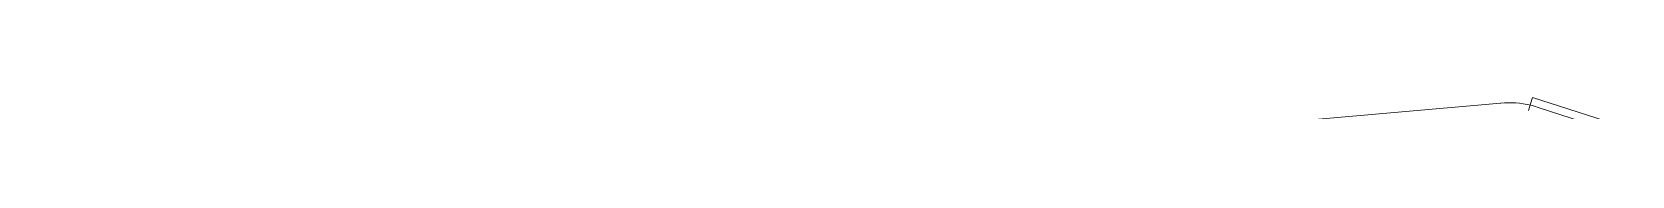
# Model space of a CAD drawing. Header units: millimetres. Extents: x 155927 to 317870, y -36033 to 97293.
# Drawn here: x 166218.1 to 166701.1, y 32050.5 to 32054.5 of the extents above; entities that cross this region are included whole.
import ezdxf

# ---------------------------------------------------------------- set-up
doc = ezdxf.new("R2010")
doc.units = ezdxf.units.MM
doc.header["$MEASUREMENT"] = 0
doc.layers.add('I-FURN', color=8, linetype='CONTINUOUS', lineweight=9)

msp = doc.modelspace()

# ---------------------------------------------------------------- linework, layer by layer
at = {"layer": 'I-FURN'}
for p, q in [((166661.39, 32052.78), (166218.07, 32013.84)), ((166661.44, 32052.79), (166661.39, 32052.79)), ((166662.58, 32052.87), (166661.44, 32052.79)), ((166663.72, 32052.9), (166662.58, 32052.87)), ((166664.86, 32052.88), (166663.72, 32052.9)), ((166666, 32052.82), (166664.86, 32052.88)), ((166667.14, 32052.71), (166666, 32052.82)), ((166668.27, 32052.56), (166667.14, 32052.71)), ((166670.44, 32052.55), (166671.07, 32054.5)), ((166671.07, 32054.5), (166701.08, 32044.81)), ((166669.4, 32052.36), (166668.27, 32052.56)), ((166670.51, 32052.12), (166669.4, 32052.36)), ((166669.81, 32050.57), (166670.44, 32052.55)), ((166671.62, 32051.83), (166670.51, 32052.12)), ((166672.71, 32051.5), (166671.62, 32051.83)), ((166699.52, 32042.79), (166672.71, 32051.5))]:
    msp.add_line(p, q, dxfattribs=at)

doc.saveas('drawing.dxf')
